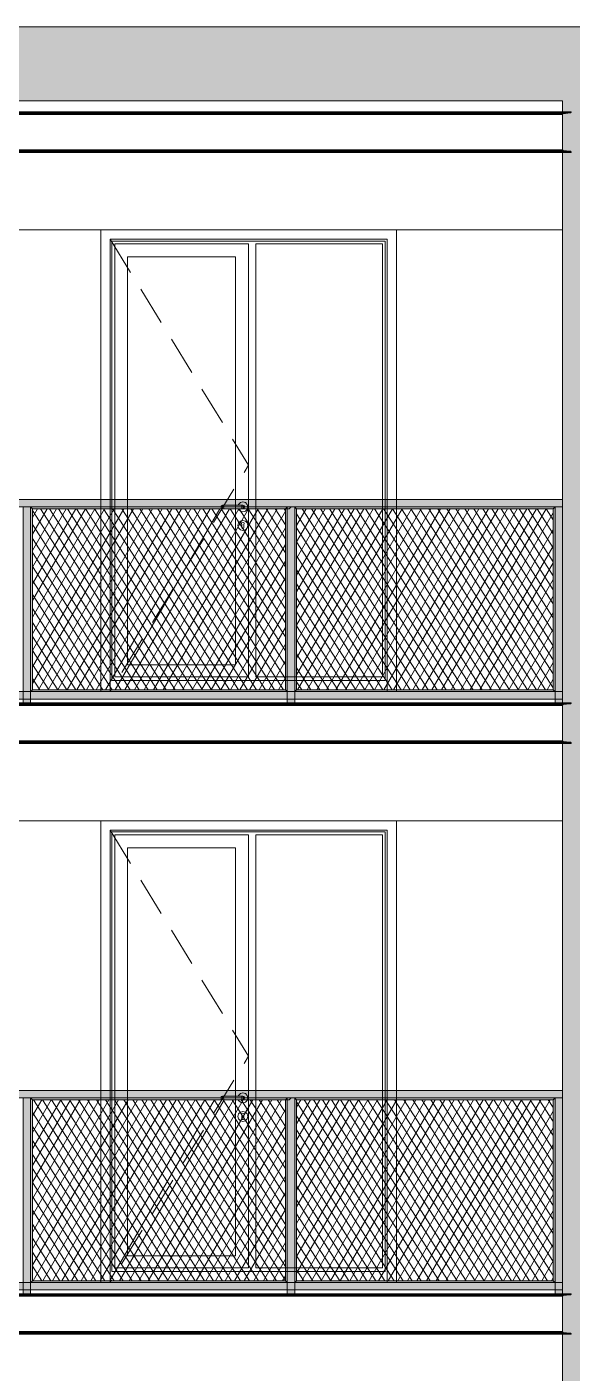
# Model space of a CAD drawing. Header units: millimetres. Extents: x 476244520 to 476657119, y 4620824743 to 4621446928.
# Drawn here: x 476543529 to 476546481, y 4621078656 to 4621085945 of the extents above; entities that cross this region are included whole.
import ezdxf

# ---------------------------------------------------------------- set-up
doc = ezdxf.new("R2010")
doc.units = ezdxf.units.MM
doc.header["$MEASUREMENT"] = 0
doc.linetypes.add('Hidden Line', pattern=[317.5, 211.666667, -105.833333])
for name, color, linetype, lineweight in [('2D Drafting - General_Pen_No__30_Pen_No__9_Pen_No__9_Pen_No__253', 252, 'Continuous', 0), ('2D Drafting - General_Pen_No__30_Pen_No__9_Pen_No__9_Pen_No__7', 7, 'Continuous', 0), ('2D Drafting - General_Pen_No__7_Pen_No__7', 7, 'Continuous', 0), ('New_2D Drafting - General_Pen_No__30_Pen_No__9_Pen_No__9_Pen_No__255', 255, 'Continuous', 0), ('New_2D Drafting - General_Pen_No__30_Pen_No__9_Pen_No__9_Pen_No__7', 7, 'Continuous', 0), ('New_2D Drafting - General_Pen_No__4', 7, 'Continuous', 0), ('New_2D Drafting - General_Pen_No__7', 7, 'Continuous', 0), ('New_Structural - Bearing_Pen_No__250', 7, 'Continuous', 0), ('Structural - Bearing_Pen_No__250', 7, 'Continuous', 0)]:
    doc.layers.add(name, color=color, linetype=linetype, lineweight=lineweight)
pattern_1 = [(60, (476844527.15, 4621385791.044), (-38.971143, 22.5), []), (122.833095, (476844527.15, 4621385791.044), (36.8060797, 18.75), [])]

msp = doc.modelspace()

# ---------------------------------------------------------------- hatches: boundary and pattern name
at = {"layer": '2D Drafting - General_Pen_No__30_Pen_No__9_Pen_No__9_Pen_No__253', "linetype": 'Continuous', "lineweight": 0}
h = msp.add_hatch(dxfattribs=at)
h.set_pattern_fill('BRICK___RUNNING_BOND', color=252, style=0, pattern_type=2)
h.set_pattern_definition([(0, (476584677.18, 4621075479.1), (0, 66.64), []), (90, (476584677.18, 4621075479.1), (-244.8, 0), [66.64, -66.64]), (90, (476584799.58, 4621075545.74), (-244.8, 0), [66.64, -66.64])])
h.paths.add_polyline_path([(476539459.138, 4621072645.531), (476540629.005, 4621072645.531), (476540629.014, 4621075245.539), (476540629.014, 4621076667.176), (476540629.014, 4621084845.531), (476540629.014, 4621085057.885), (476540629.014, 4621085545.532), (476546429.014, 4621085545.532), (476546429.014, 4621072645.531), (476553686.976, 4621072645.531), (476553729.155, 4621072645.531), (476553729.155, 4621075945.533), (476553729.155, 4621078445.544), (476553729.155, 4621079070.057), (476553729.155, 4621085545.544), (476557529.011, 4621085545.544), (476557529.011, 4621075245.549), (476556929.206, 4621075245.549), (476556929.206, 4621070445.499), (476563929.127, 4621070445.499), (476563929.127, 4621075251.999), (476563329.323, 4621075251.999), (476563329.323, 4621085545.544), (476567129.179, 4621085545.544), (476567129.179, 4621072645.445), (476569940.806, 4621072645.445), (476569940.806, 4621072645.531), (476570829.494, 4621072645.531), (476572429.494, 4621072645.531), (476574429.014, 4621072645.531), (476574429.014, 4621085545.532), (476580229.014, 4621085545.532), (476580229.014, 4621072645.531), (476581399.049, 4621072645.531), (476581399.049, 4621085945.125), (476580317.511, 4621085945.125), (476574428.978, 4621085945.125), (476553729.155, 4621085945.125), (476546829.014, 4621085945.125), (476539459.138, 4621085945.125)])
h.paths.add_polyline_path([(476546829.014, 4621082345.544), (476546829.014, 4621084845.531), (476553329.014, 4621084845.531), (476553329.014, 4621082345.544)], flags=0)
h.paths.add_polyline_path([(476546829.014, 4621075945.533), (476546829.014, 4621078445.544), (476553329.014, 4621078445.544), (476553329.014, 4621075945.533)], flags=0)
h.paths.add_polyline_path([(476546829.014, 4621079145.544), (476546829.014, 4621081645.544), (476553329.014, 4621081645.544), (476553329.014, 4621079145.544)], flags=0)
h.paths.add_polyline_path([(476549474.939, 4621072745.581), (476549479.055, 4621072745.581), (476549479.055, 4621075245.581), (476547879.055, 4621075245.582), (476547879.055, 4621072745.581)], flags=0)
h.paths.add_polyline_path([(476559629.231, 4621083245.531), (476559629.231, 4621084845.531), (476558029.231, 4621084845.531), (476558029.231, 4621083245.531)], flags=0)
h.paths.add_polyline_path([(476559629.231, 4621073645.531), (476559629.231, 4621075245.531), (476558029.231, 4621075245.531), (476558029.231, 4621073645.531)], flags=0)
h.paths.add_polyline_path([(476558029.236, 4621076845.531), (476559629.236, 4621076845.531), (476559629.236, 4621078445.531), (476558029.236, 4621078445.531)], flags=0)
h.paths.add_polyline_path([(476559629.236, 4621080045.531), (476559629.236, 4621081645.531), (476558029.236, 4621081645.531), (476558029.236, 4621080045.531)], flags=0)
h.paths.add_polyline_path([(476559629.014, 4621071445.531), (476559629.014, 4621072045.531), (476558029.442, 4621072045.531), (476558029.442, 4621071445.531)], flags=0)
h.paths.add_polyline_path([(476561228.792, 4621078445.531), (476561228.792, 4621076845.531), (476562828.792, 4621076845.531), (476562828.792, 4621078445.531)], flags=0)
h.paths.add_polyline_path([(476561228.792, 4621080045.531), (476562828.792, 4621080045.531), (476562828.792, 4621081645.531), (476561228.792, 4621081645.531)], flags=0)
h.paths.add_polyline_path([(476561228.797, 4621084845.531), (476561228.797, 4621083245.531), (476562828.797, 4621083245.531), (476562828.797, 4621084845.531)], flags=0)
h.paths.add_polyline_path([(476562828.369, 4621071445.531), (476562828.369, 4621072045.531), (476561228.797, 4621072045.531), (476561228.797, 4621071445.531)], flags=0)
h.paths.add_polyline_path([(476561228.797, 4621073645.531), (476562828.797, 4621073645.531), (476562828.797, 4621075245.531), (476561228.797, 4621075245.531)], flags=0)
h.paths.add_polyline_path([(476568178.997, 4621081645.582), (476568178.997, 4621079145.581), (476569778.997, 4621079145.581), (476569778.997, 4621081645.581)], flags=0)
h.paths.add_polyline_path([(476569778.997, 4621075945.581), (476569778.997, 4621078445.581), (476568178.997, 4621078445.582), (476568178.997, 4621075945.581)], flags=0)
h.paths.add_polyline_path([(476568178.997, 4621082345.581), (476569778.997, 4621082345.581), (476569778.997, 4621084845.581), (476568178.997, 4621084845.582)], flags=0)
h.paths.add_polyline_path([(476571779.011, 4621084845.581), (476571779.011, 4621082345.581), (476573379.011, 4621082345.581), (476573379.011, 4621084845.582)], flags=0)
h.paths.add_polyline_path([(476571779.011, 4621081645.581), (476571779.011, 4621079145.581), (476573379.011, 4621079145.581), (476573379.011, 4621081645.582)], flags=0)
h.paths.add_polyline_path([(476571779.011, 4621075245.581), (476571779.011, 4621072745.581), (476571783.128, 4621072745.581), (476573379.011, 4621072745.581), (476573379.011, 4621075245.582)], flags=0)
h.paths.add_polyline_path([(476571779.011, 4621075945.581), (476573379.011, 4621075945.581), (476573379.011, 4621078445.582), (476571779.011, 4621078445.581)], flags=0)
at = {"layer": 'New_2D Drafting - General_Pen_No__30_Pen_No__9_Pen_No__9_Pen_No__255', "linetype": 'Continuous', "lineweight": 0}
for points in [[(476540629.014, 4621083385.535), (476540629.014, 4621083345.535), (476546429.014, 4621083345.535), (476546429.014, 4621083385.535)], [(476543509.014, 4621082285.507), (476543549.014, 4621082285.507), (476543549.014, 4621083345.535), (476543509.014, 4621083345.535)], [(476543549.014, 4621082345.533), (476543559.014, 4621082355.533), (476543559.014, 4621083335.561), (476543549.014, 4621083345.561)], [(476544949.014, 4621083335.561), (476544959.014, 4621083345.561), (476543549.014, 4621083345.561), (476543559.014, 4621083335.561)], [(476544939.014, 4621082345.507), (476544929.014, 4621082355.507), (476544929.014, 4621083335.535), (476544939.014, 4621083345.535)], [(476544939.014, 4621082285.507), (476544979.014, 4621082285.507), (476544979.014, 4621083345.535), (476544939.014, 4621083345.535)], [(476544979.014, 4621082345.533), (476544989.014, 4621082355.533), (476544989.014, 4621083335.535), (476544979.014, 4621083345.535)], [(476546379.04, 4621083335.535), (476546389.04, 4621083345.535), (476544979.014, 4621083345.535), (476544989.014, 4621083335.535)], [(476546389.014, 4621083345.535), (476546378.928, 4621083335.535), (476546378.928, 4621082355.533), (476546389.014, 4621082345.533)], [(476546389.014, 4621082285.541), (476546429.014, 4621082285.541), (476546429.014, 4621083345.535), (476546389.014, 4621083345.535)], [(476540629.014, 4621082345.533), (476540629.014, 4621082305.533), (476546429.014, 4621082305.533), (476546429.014, 4621082345.533)], [(476544929.014, 4621082355.559), (476544939.04, 4621082345.533), (476543549.014, 4621082345.533), (476543559.04, 4621082355.559)], [(476546378.928, 4621082355.533), (476546389.014, 4621082345.533), (476544979.014, 4621082345.533), (476544989.014, 4621082355.533)], [(476540629.014, 4621080185.535), (476540629.014, 4621080145.535), (476546429.014, 4621080145.535), (476546429.014, 4621080185.535)], [(476543509.014, 4621079085.507), (476543549.014, 4621079085.507), (476543549.014, 4621080145.535), (476543509.014, 4621080145.535)], [(476543549.014, 4621079145.533), (476543559.014, 4621079155.533), (476543559.014, 4621080135.561), (476543549.014, 4621080145.561)], [(476544949.014, 4621080135.561), (476544959.014, 4621080145.561), (476543549.014, 4621080145.561), (476543559.014, 4621080135.561)], [(476544939.014, 4621079145.507), (476544929.014, 4621079155.507), (476544929.014, 4621080135.535), (476544939.014, 4621080145.535)], [(476544939.014, 4621079085.507), (476544979.014, 4621079085.507), (476544979.014, 4621080145.535), (476544939.014, 4621080145.535)], [(476544979.014, 4621079145.533), (476544989.014, 4621079155.533), (476544989.014, 4621080135.535), (476544979.014, 4621080145.535)], [(476546379.04, 4621080135.535), (476546389.04, 4621080145.535), (476544979.014, 4621080145.535), (476544989.014, 4621080135.535)], [(476546389.014, 4621080145.535), (476546378.928, 4621080135.535), (476546378.928, 4621079155.533), (476546389.014, 4621079145.533)], [(476546389.014, 4621079085.541), (476546429.014, 4621079085.541), (476546429.014, 4621080145.535), (476546389.014, 4621080145.535)], [(476544929.014, 4621079155.559), (476544939.04, 4621079145.533), (476543549.014, 4621079145.533), (476543559.04, 4621079155.559)], [(476546378.928, 4621079155.533), (476546389.014, 4621079145.533), (476544979.014, 4621079145.533), (476544989.014, 4621079155.533)], [(476540629.014, 4621079145.533), (476540629.014, 4621079105.533), (476546429.014, 4621079105.533), (476546429.014, 4621079145.533)]]:
    msp.add_hatch(color=255, dxfattribs=at).paths.add_polyline_path(points)
at = {"layer": 'New_2D Drafting - General_Pen_No__7', "linetype": 'Continuous', "lineweight": 0}
h = msp.add_hatch(dxfattribs=at)
h.set_pattern_fill('BATT_INSULATION', style=0, pattern_type=2)
h.set_pattern_definition(pattern_1)
h.paths.add_polyline_path([(476543559.014, 4621083335.561), (476544929.014, 4621083335.561), (476544929.014, 4621082355.559), (476543559.014, 4621082355.559)])
h = msp.add_hatch(dxfattribs=at)
h.set_pattern_fill('BATT_INSULATION', style=0, pattern_type=2)
h.set_pattern_definition(pattern_1)
h.paths.add_polyline_path([(476544989.014, 4621083335.535), (476546378.928, 4621083335.535), (476546378.928, 4621082355.533), (476544989.014, 4621082355.533)])
h = msp.add_hatch(dxfattribs=at)
h.set_pattern_fill('BATT_INSULATION', style=0, pattern_type=2)
h.set_pattern_definition(pattern_1)
h.paths.add_polyline_path([(476543559.014, 4621080135.561), (476544929.014, 4621080135.561), (476544929.014, 4621079155.559), (476543559.014, 4621079155.559)])
h = msp.add_hatch(dxfattribs=at)
h.set_pattern_fill('BATT_INSULATION', style=0, pattern_type=2)
h.set_pattern_definition(pattern_1)
h.paths.add_polyline_path([(476544989.014, 4621080135.535), (476546378.928, 4621080135.535), (476546378.928, 4621079155.533), (476544989.014, 4621079155.533)])

# ---------------------------------------------------------------- linework, layer by layer
at = {"layer": '2D Drafting - General_Pen_No__30_Pen_No__9_Pen_No__9_Pen_No__7', "color": 7, "linetype": 'Continuous', "lineweight": 0, "flags": 128}
msp.add_lwpolyline([(476574428.978, 4621085945.125), (476553729.155, 4621085945.125), (476546829.014, 4621085945.125), (476539459.138, 4621085945.125), (476539459.138, 4621072645.531), (476540629.005, 4621072645.531), (476540629.014, 4621075245.539), (476540629.014, 4621076667.176), (476540629.014, 4621084845.531), (476540629.014, 4621085057.885), (476540629.014, 4621085545.532), (476546429.014, 4621085545.532), (476546429.014, 4621072645.531), (476553686.976, 4621072645.531), (476553729.155, 4621072645.531), (476553729.155, 4621075945.533), (476553729.155, 4621078445.544), (476553729.155, 4621079070.057), (476553729.155, 4621085545.544), (476557529.011, 4621085545.544), (476557529.011, 4621075245.549), (476556929.206, 4621075245.549), (476556929.206, 4621070445.499), (476563929.127, 4621070445.499)], dxfattribs=at)
at = {"layer": '2D Drafting - General_Pen_No__7_Pen_No__7', "color": 7, "linetype": 'Continuous', "lineweight": 0, "flags": 128}
for points in [[(476543933.424, 4621082345.538), (476545529.308, 4621082345.544), (476545529.299, 4621084845.544), (476543929.299, 4621084845.538)], [(476543929.299, 4621084845.538), (476543929.308, 4621082345.538), (476543933.424, 4621082345.538)], [(476543933.424, 4621079145.538), (476545529.308, 4621079145.544), (476545529.299, 4621081645.544), (476543929.299, 4621081645.538)], [(476543929.299, 4621081645.538), (476543929.308, 4621079145.538), (476543933.424, 4621079145.538)]]:
    msp.add_lwpolyline(points, dxfattribs=at)
for points in [[(476545479.299, 4621084795.542), (476543979.299, 4621084795.537), (476543979.308, 4621082345.538), (476545479.308, 4621082345.545)], [(476545469.299, 4621084785.542), (476543989.299, 4621084785.537), (476543989.307, 4621082405.54), (476545469.307, 4621082405.545)], [(476544729.303, 4621084770.54), (476544004.299, 4621084770.537), (476544004.307, 4621082425.54), (476544729.307, 4621082425.542)], [(476545454.299, 4621084770.542), (476544769.299, 4621084770.54), (476544769.307, 4621082425.542), (476545454.307, 4621082425.545)], [(476544659.299, 4621084700.54), (476544074.299, 4621084700.538), (476544074.307, 4621082490.54), (476544659.307, 4621082490.542)], [(476545479.299, 4621081595.542), (476543979.299, 4621081595.537), (476543979.308, 4621079145.538), (476545479.308, 4621079145.545)], [(476545469.299, 4621081585.542), (476543989.299, 4621081585.537), (476543989.307, 4621079205.54), (476545469.307, 4621079205.545)], [(476544729.303, 4621081570.54), (476544004.299, 4621081570.537), (476544004.307, 4621079225.54), (476544729.307, 4621079225.542)], [(476545454.299, 4621081570.542), (476544769.299, 4621081570.54), (476544769.307, 4621079225.542), (476545454.307, 4621079225.545)], [(476544659.299, 4621081500.54), (476544074.299, 4621081500.538), (476544074.307, 4621079290.54), (476544659.307, 4621079290.542)]]:
    msp.add_lwpolyline(points, close=True, dxfattribs=at)
at = {"layer": '2D Drafting - General_Pen_No__7_Pen_No__7', "color": 7, "linetype": 'Hidden Line', "lineweight": 0, "flags": 128}
for points in [[(476543979.299, 4621084795.537), (476544729.303, 4621083571.417), (476543980.084, 4621082346.822)], [(476543979.299, 4621081595.537), (476544729.303, 4621080371.417), (476543980.084, 4621079146.822)]]:
    msp.add_lwpolyline(points, dxfattribs=at)
at = {"layer": 'New_2D Drafting - General_Pen_No__30_Pen_No__9_Pen_No__9_Pen_No__7', "color": 7, "linetype": 'Continuous', "lineweight": 0, "flags": 128}
for points in [[(476540629.014, 4621083385.535), (476540629.014, 4621083345.535), (476546429.014, 4621083345.535), (476546429.014, 4621083385.535)], [(476543509.014, 4621082285.507), (476543549.014, 4621082285.507), (476543549.014, 4621083345.535), (476543509.014, 4621083345.535)], [(476543549.014, 4621082345.533), (476543559.014, 4621082355.533), (476543559.014, 4621083335.561), (476543549.014, 4621083345.561)], [(476544949.014, 4621083335.561), (476544959.014, 4621083345.561), (476543549.014, 4621083345.561), (476543559.014, 4621083335.561)], [(476544939.014, 4621082345.507), (476544929.014, 4621082355.507), (476544929.014, 4621083335.535), (476544939.014, 4621083345.535)], [(476544939.014, 4621082285.507), (476544979.014, 4621082285.507), (476544979.014, 4621083345.535), (476544939.014, 4621083345.535)], [(476544979.014, 4621082345.533), (476544989.014, 4621082355.533), (476544989.014, 4621083335.535), (476544979.014, 4621083345.535)], [(476546379.04, 4621083335.535), (476546389.04, 4621083345.535), (476544979.014, 4621083345.535), (476544989.014, 4621083335.535)], [(476546389.014, 4621083345.535), (476546378.928, 4621083335.535), (476546378.928, 4621082355.533), (476546389.014, 4621082345.533)], [(476546389.014, 4621082285.541), (476546429.014, 4621082285.541), (476546429.014, 4621083345.535), (476546389.014, 4621083345.535)], [(476540629.014, 4621082345.533), (476540629.014, 4621082305.533), (476546429.014, 4621082305.533), (476546429.014, 4621082345.533)], [(476544929.014, 4621082355.559), (476544939.04, 4621082345.533), (476543549.014, 4621082345.533), (476543559.04, 4621082355.559)], [(476546378.928, 4621082355.533), (476546389.014, 4621082345.533), (476544979.014, 4621082345.533), (476544989.014, 4621082355.533)], [(476540629.014, 4621080185.535), (476540629.014, 4621080145.535), (476546429.014, 4621080145.535), (476546429.014, 4621080185.535)], [(476543509.014, 4621079085.507), (476543549.014, 4621079085.507), (476543549.014, 4621080145.535), (476543509.014, 4621080145.535)], [(476543549.014, 4621079145.533), (476543559.014, 4621079155.533), (476543559.014, 4621080135.561), (476543549.014, 4621080145.561)], [(476544949.014, 4621080135.561), (476544959.014, 4621080145.561), (476543549.014, 4621080145.561), (476543559.014, 4621080135.561)], [(476544939.014, 4621079145.507), (476544929.014, 4621079155.507), (476544929.014, 4621080135.535), (476544939.014, 4621080145.535)], [(476544939.014, 4621079085.507), (476544979.014, 4621079085.507), (476544979.014, 4621080145.535), (476544939.014, 4621080145.535)], [(476544979.014, 4621079145.533), (476544989.014, 4621079155.533), (476544989.014, 4621080135.535), (476544979.014, 4621080145.535)], [(476546379.04, 4621080135.535), (476546389.04, 4621080145.535), (476544979.014, 4621080145.535), (476544989.014, 4621080135.535)], [(476546389.014, 4621080145.535), (476546378.928, 4621080135.535), (476546378.928, 4621079155.533), (476546389.014, 4621079145.533)], [(476546389.014, 4621079085.541), (476546429.014, 4621079085.541), (476546429.014, 4621080145.535), (476546389.014, 4621080145.535)], [(476544929.014, 4621079155.559), (476544939.04, 4621079145.533), (476543549.014, 4621079145.533), (476543559.04, 4621079155.559)], [(476546378.928, 4621079155.533), (476546389.014, 4621079145.533), (476544979.014, 4621079145.533), (476544989.014, 4621079155.533)], [(476540629.014, 4621079145.533), (476540629.014, 4621079105.533), (476546429.014, 4621079105.533), (476546429.014, 4621079145.533)]]:
    msp.add_lwpolyline(points, close=True, dxfattribs=at)
at = {"layer": 'New_2D Drafting - General_Pen_No__4', "color": 7, "linetype": 'Continuous', "lineweight": 0, "flags": 128}
for points in [[(476543559.014, 4621083335.561), (476544929.014, 4621083335.561), (476544929.014, 4621082355.559), (476543559.014, 4621082355.559)], [(476544989.014, 4621083335.535), (476546378.928, 4621083335.535), (476546378.928, 4621082355.533), (476544989.014, 4621082355.533)], [(476543559.014, 4621080135.561), (476544929.014, 4621080135.561), (476544929.014, 4621079155.559), (476543559.014, 4621079155.559)], [(476544989.014, 4621080135.535), (476546378.928, 4621080135.535), (476546378.928, 4621079155.533), (476544989.014, 4621079155.533)]]:
    msp.add_lwpolyline(points, close=True, dxfattribs=at)
at = {"layer": 'New_Structural - Bearing_Pen_No__250', "color": 7, "linetype": 'Continuous', "lineweight": 0}
for p, q in [((476546429.014, 4621085545.531), (476540629.014, 4621085545.531)), ((476546429.014, 4621084845.531), (476540629.014, 4621084845.531)), ((476544581.343, 4621083352.611), (476544578.414, 4621083345.54)), ((476544578.414, 4621083345.54), (476544581.343, 4621083338.469)), ((476544582.895, 4621083352.611), (476544580.136, 4621083345.54)), ((476544580.136, 4621083345.54), (476544582.895, 4621083338.469)), ((476544588.414, 4621083355.54), (476544581.343, 4621083352.611)), ((476544581.343, 4621083338.469), (476544588.414, 4621083335.54)), ((476544587.709, 4621083352.611), (476544585.598, 4621083345.54)), ((476544585.598, 4621083345.54), (476544587.709, 4621083338.469)), ((476544589.556, 4621083355.54), (476544588.414, 4621083355.54)), ((476544589.556, 4621083335.54), (476544588.414, 4621083335.54)), ((476544592.807, 4621083355.54), (476544589.556, 4621083355.54)), ((476544592.807, 4621083335.54), (476544589.556, 4621083335.54)), ((476544597.674, 4621083355.54), (476544592.807, 4621083355.54)), ((476544597.674, 4621083335.54), (476544592.807, 4621083335.54)), ((476544594.915, 4621083352.611), (476544593.772, 4621083345.54)), ((476544593.772, 4621083345.54), (476544594.915, 4621083338.469)), ((476544603.414, 4621083355.54), (476544597.674, 4621083355.54)), ((476544603.414, 4621083335.54), (476544597.674, 4621083335.54)), ((476544683.414, 4621083355.541), (476544603.414, 4621083355.54)), ((476544683.414, 4621083335.541), (476544603.414, 4621083335.54)), ((476544674.093, 4621083355.541), (476544675.031, 4621083359.041)), ((476544675.031, 4621083332.041), (476544674.093, 4621083335.541)), ((476544675.031, 4621083359.041), (476544684.914, 4621083368.923)), ((476544684.914, 4621083322.158), (476544675.031, 4621083332.041)), ((476544689.154, 4621083355.541), (476544683.414, 4621083355.541)), ((476544689.154, 4621083335.541), (476544683.414, 4621083335.541)), ((476544684.914, 4621083368.923), (476544698.414, 4621083372.541)), ((476544698.414, 4621083318.541), (476544684.914, 4621083322.158)), ((476544694.02, 4621083355.541), (476544689.154, 4621083355.541)), ((476544694.02, 4621083335.541), (476544689.154, 4621083335.541)), ((476544691.913, 4621083352.612), (476544693.056, 4621083345.541)), ((476544693.056, 4621083345.541), (476544691.913, 4621083338.47)), ((476544697.272, 4621083355.541), (476544694.02, 4621083355.541)), ((476544697.272, 4621083335.541), (476544694.02, 4621083335.541)), ((476544698.414, 4621083355.541), (476544697.272, 4621083355.541)), ((476544698.414, 4621083335.541), (476544697.272, 4621083335.541)), ((476544698.414, 4621083372.541), (476544711.914, 4621083368.923)), ((476544698.414, 4621083355.541), (476544705.485, 4621083352.612)), ((476544705.485, 4621083338.47), (476544698.414, 4621083335.541)), ((476544711.914, 4621083322.158), (476544698.414, 4621083318.541)), ((476544699.118, 4621083352.612), (476544701.23, 4621083345.541)), ((476544701.23, 4621083345.541), (476544699.118, 4621083338.47)), ((476544703.933, 4621083352.612), (476544706.692, 4621083345.541)), ((476544706.692, 4621083345.541), (476544703.933, 4621083338.47)), ((476544705.485, 4621083352.612), (476544708.414, 4621083345.541)), ((476544708.414, 4621083345.541), (476544705.485, 4621083338.47)), ((476544711.914, 4621083368.923), (476544721.796, 4621083359.041)), ((476544721.797, 4621083332.041), (476544711.914, 4621083322.158)), ((476544721.796, 4621083359.041), (476544725.414, 4621083345.541)), ((476544725.414, 4621083345.541), (476544721.797, 4621083332.041)), ((476544671.414, 4621083245.541), (476544675.031, 4621083259.041)), ((476544675.032, 4621083232.041), (476544671.414, 4621083245.541)), ((476544675.031, 4621083259.041), (476544684.914, 4621083268.923)), ((476544684.914, 4621083222.158), (476544675.032, 4621083232.041)), ((476544684.914, 4621083268.923), (476544698.414, 4621083272.541)), ((476544691.694, 4621083257.18), (476544690.946, 4621083255.233)), ((476544690.946, 4621083255.233), (476544693.414, 4621083249.941)), ((476544691.694, 4621083257.18), (476544693.039, 4621083260.685)), ((476544698.414, 4621083262.966), (476544693.039, 4621083260.685)), ((476544693.414, 4621083249.941), (476544693.414, 4621083248.427)), ((476544693.414, 4621083248.427), (476544693.414, 4621083245.541)), ((476544693.414, 4621083245.541), (476544693.414, 4621083242.654)), ((476544693.414, 4621083242.654), (476544693.414, 4621083236.88)), ((476544693.414, 4621083236.88), (476544693.414, 4621083233.041)), ((476544693.414, 4621083233.041), (476544694.879, 4621083229.505)), ((476544698.414, 4621083272.541), (476544711.914, 4621083268.923)), ((476544703.789, 4621083260.685), (476544698.414, 4621083262.966)), ((476544701.95, 4621083229.505), (476544703.414, 4621083233.041)), ((476544703.414, 4621083249.941), (476544705.882, 4621083255.233)), ((476544703.414, 4621083248.427), (476544703.414, 4621083249.941)), ((476544703.414, 4621083248.427), (476544703.414, 4621083245.541)), ((476544703.414, 4621083245.541), (476544703.414, 4621083242.654)), ((476544703.414, 4621083242.654), (476544703.414, 4621083236.88)), ((476544703.414, 4621083236.88), (476544703.414, 4621083233.041)), ((476544705.134, 4621083257.181), (476544703.789, 4621083260.685)), ((476544705.134, 4621083257.181), (476544705.882, 4621083255.233)), ((476544711.914, 4621083268.923), (476544721.797, 4621083259.041)), ((476544721.797, 4621083232.041), (476544711.914, 4621083222.158)), ((476544721.797, 4621083259.041), (476544725.414, 4621083245.541)), ((476544725.414, 4621083245.541), (476544721.797, 4621083232.041)), ((476544698.414, 4621083218.541), (476544684.914, 4621083222.158)), ((476544694.879, 4621083229.505), (476544698.414, 4621083228.041)), ((476544698.414, 4621083228.041), (476544701.95, 4621083229.505)), ((476544711.914, 4621083222.158), (476544698.414, 4621083218.541)), ((476546429.014, 4621081645.531), (476540629.014, 4621081645.531)), ((476544684.914, 4621080168.923), (476544698.414, 4621080172.541)), ((476544698.414, 4621080172.541), (476544711.914, 4621080168.923)), ((476544581.343, 4621080152.611), (476544578.414, 4621080145.54)), ((476544578.414, 4621080145.54), (476544581.343, 4621080138.469)), ((476544582.895, 4621080152.611), (476544580.136, 4621080145.54)), ((476544580.136, 4621080145.54), (476544582.895, 4621080138.469)), ((476544588.414, 4621080155.54), (476544581.343, 4621080152.611)), ((476544581.343, 4621080138.469), (476544588.414, 4621080135.54)), ((476544587.709, 4621080152.611), (476544585.598, 4621080145.54)), ((476544585.598, 4621080145.54), (476544587.709, 4621080138.469)), ((476544589.556, 4621080155.54), (476544588.414, 4621080155.54)), ((476544589.556, 4621080135.54), (476544588.414, 4621080135.54)), ((476544592.807, 4621080155.54), (476544589.556, 4621080155.54)), ((476544592.807, 4621080135.54), (476544589.556, 4621080135.54)), ((476544597.674, 4621080155.54), (476544592.807, 4621080155.54)), ((476544597.674, 4621080135.54), (476544592.807, 4621080135.54)), ((476544594.915, 4621080152.611), (476544593.772, 4621080145.54)), ((476544593.772, 4621080145.54), (476544594.915, 4621080138.469)), ((476544603.414, 4621080155.54), (476544597.674, 4621080155.54)), ((476544603.414, 4621080135.54), (476544597.674, 4621080135.54)), ((476544683.414, 4621080155.541), (476544603.414, 4621080155.54)), ((476544683.414, 4621080135.541), (476544603.414, 4621080135.54)), ((476544674.093, 4621080155.541), (476544675.031, 4621080159.041)), ((476544675.031, 4621080132.041), (476544674.093, 4621080135.541)), ((476544675.031, 4621080159.041), (476544684.914, 4621080168.923)), ((476544684.914, 4621080122.158), (476544675.031, 4621080132.041)), ((476544689.154, 4621080155.541), (476544683.414, 4621080155.541)), ((476544689.154, 4621080135.541), (476544683.414, 4621080135.541)), ((476544698.414, 4621080118.541), (476544684.914, 4621080122.158)), ((476544694.02, 4621080155.541), (476544689.154, 4621080155.541)), ((476544694.02, 4621080135.541), (476544689.154, 4621080135.541)), ((476544691.913, 4621080152.612), (476544693.056, 4621080145.541)), ((476544693.056, 4621080145.541), (476544691.913, 4621080138.47)), ((476544697.272, 4621080155.541), (476544694.02, 4621080155.541)), ((476544697.272, 4621080135.541), (476544694.02, 4621080135.541)), ((476544698.414, 4621080155.541), (476544697.272, 4621080155.541)), ((476544698.414, 4621080135.541), (476544697.272, 4621080135.541)), ((476544698.414, 4621080155.541), (476544705.485, 4621080152.612)), ((476544705.485, 4621080138.47), (476544698.414, 4621080135.541)), ((476544711.914, 4621080122.158), (476544698.414, 4621080118.541)), ((476544699.118, 4621080152.612), (476544701.23, 4621080145.541)), ((476544701.23, 4621080145.541), (476544699.118, 4621080138.47)), ((476544703.933, 4621080152.612), (476544706.692, 4621080145.541)), ((476544706.692, 4621080145.541), (476544703.933, 4621080138.47)), ((476544705.485, 4621080152.612), (476544708.414, 4621080145.541)), ((476544708.414, 4621080145.541), (476544705.485, 4621080138.47)), ((476544711.914, 4621080168.923), (476544721.796, 4621080159.041)), ((476544721.797, 4621080132.041), (476544711.914, 4621080122.158)), ((476544721.796, 4621080159.041), (476544725.414, 4621080145.541)), ((476544725.414, 4621080145.541), (476544721.797, 4621080132.041)), ((476544671.414, 4621080045.541), (476544675.031, 4621080059.041)), ((476544675.032, 4621080032.041), (476544671.414, 4621080045.541)), ((476544675.031, 4621080059.041), (476544684.914, 4621080068.923)), ((476544684.914, 4621080022.158), (476544675.032, 4621080032.041)), ((476544684.914, 4621080068.923), (476544698.414, 4621080072.541)), ((476544691.694, 4621080057.18), (476544690.946, 4621080055.233)), ((476544690.946, 4621080055.233), (476544693.414, 4621080049.941)), ((476544691.694, 4621080057.18), (476544693.039, 4621080060.685)), ((476544698.414, 4621080062.966), (476544693.039, 4621080060.685)), ((476544693.414, 4621080049.941), (476544693.414, 4621080048.427)), ((476544693.414, 4621080048.427), (476544693.414, 4621080045.541)), ((476544693.414, 4621080045.541), (476544693.414, 4621080042.654)), ((476544693.414, 4621080042.654), (476544693.414, 4621080036.88)), ((476544693.414, 4621080036.88), (476544693.414, 4621080033.041)), ((476544693.414, 4621080033.041), (476544694.879, 4621080029.505)), ((476544694.879, 4621080029.505), (476544698.414, 4621080028.041)), ((476544698.414, 4621080072.541), (476544711.914, 4621080068.923)), ((476544703.789, 4621080060.685), (476544698.414, 4621080062.966)), ((476544698.414, 4621080028.041), (476544701.95, 4621080029.505)), ((476544701.95, 4621080029.505), (476544703.414, 4621080033.041)), ((476544703.414, 4621080049.941), (476544705.882, 4621080055.233)), ((476544703.414, 4621080048.427), (476544703.414, 4621080049.941)), ((476544703.414, 4621080048.427), (476544703.414, 4621080045.541)), ((476544703.414, 4621080045.541), (476544703.414, 4621080042.654)), ((476544703.414, 4621080042.654), (476544703.414, 4621080036.88)), ((476544703.414, 4621080036.88), (476544703.414, 4621080033.041)), ((476544705.134, 4621080057.181), (476544703.789, 4621080060.685)), ((476544705.134, 4621080057.181), (476544705.882, 4621080055.233)), ((476544711.914, 4621080068.923), (476544721.797, 4621080059.041)), ((476544721.797, 4621080032.041), (476544711.914, 4621080022.158)), ((476544721.797, 4621080059.041), (476544725.414, 4621080045.541)), ((476544725.414, 4621080045.541), (476544721.797, 4621080032.041)), ((476544698.414, 4621080018.541), (476544684.914, 4621080022.158)), ((476544711.914, 4621080022.158), (476544698.414, 4621080018.541)), ((476545928.845, 4621079145.531), (476540629.014, 4621079145.531))]:
    msp.add_line(p, q, dxfattribs=at)
at = {"layer": 'Structural - Bearing_Pen_No__250', "color": 7, "linetype": 'Continuous', "lineweight": 0}
for p, q in [((476540582.688, 4621085485.532), (476546475.34, 4621085485.532)), ((476540582.688, 4621085483.037), (476546475.34, 4621085483.037)), ((476540587.151, 4621085479.082), (476546470.878, 4621085479.082)), ((476540624.552, 4621085475.092), (476546433.477, 4621085475.092)), ((476540629.014, 4621085471.137), (476546429.014, 4621085471.137)), ((476546429.014, 4621085471.137), (476546429.414, 4621085472.667)), ((476546429.014, 4621085279.945), (476546429.014, 4621085471.137)), ((476546429.414, 4621085472.667), (476546430.552, 4621085473.965)), ((476546430.552, 4621085473.965), (476546432.255, 4621085474.832)), ((476546432.255, 4621085474.832), (476546433.477, 4621085475.092)), ((476546433.477, 4621085475.092), (476546470.878, 4621085479.082)), ((476546470.878, 4621085479.082), (476546472.1, 4621085479.341)), ((476546472.1, 4621085479.341), (476546473.803, 4621085480.208)), ((476546473.803, 4621085480.208), (476546474.94, 4621085481.506)), ((476546474.94, 4621085481.506), (476546475.34, 4621085483.037)), ((476546475.34, 4621085483.037), (476546475.34, 4621085485.532)), ((476540624.552, 4621085275.972), (476546433.477, 4621085275.972)), ((476540629.014, 4621085279.927), (476546429.014, 4621085279.927)), ((476546429.414, 4621085278.396), (476546429.014, 4621085279.927)), ((476546430.552, 4621085277.098), (476546429.414, 4621085278.396)), ((476546432.255, 4621085276.231), (476546430.552, 4621085277.098)), ((476546433.477, 4621085275.972), (476546432.255, 4621085276.231)), ((476546470.878, 4621085271.982), (476546433.477, 4621085275.972)), ((476540582.688, 4621085268.027), (476546475.34, 4621085268.027)), ((476540582.688, 4621085265.532), (476546475.34, 4621085265.532)), ((476540587.151, 4621085271.982), (476546470.878, 4621085271.982)), ((476546472.1, 4621085271.722), (476546470.878, 4621085271.982)), ((476546473.803, 4621085270.855), (476546472.1, 4621085271.722)), ((476546474.94, 4621085269.557), (476546473.803, 4621085270.855)), ((476546475.34, 4621085268.027), (476546474.94, 4621085269.557)), ((476546475.34, 4621085265.532), (476546475.34, 4621085268.027)), ((476540582.688, 4621082285.532), (476546475.34, 4621082285.532)), ((476546475.34, 4621082283.037), (476546475.34, 4621082285.532)), ((476540582.688, 4621082283.037), (476546475.34, 4621082283.037)), ((476540587.151, 4621082279.082), (476546470.878, 4621082279.082)), ((476540624.552, 4621082275.092), (476546433.477, 4621082275.092)), ((476540629.014, 4621082271.137), (476546429.014, 4621082271.137)), ((476546429.014, 4621082271.137), (476546429.414, 4621082272.667)), ((476546429.014, 4621082079.945), (476546429.014, 4621082271.137)), ((476546429.414, 4621082272.667), (476546430.552, 4621082273.965)), ((476546430.552, 4621082273.965), (476546432.255, 4621082274.832)), ((476546432.255, 4621082274.832), (476546433.477, 4621082275.092)), ((476546433.477, 4621082275.092), (476546470.878, 4621082279.082)), ((476546470.878, 4621082279.082), (476546472.1, 4621082279.341)), ((476546472.1, 4621082279.341), (476546473.803, 4621082280.208)), ((476546473.803, 4621082280.208), (476546474.94, 4621082281.506)), ((476546474.94, 4621082281.506), (476546475.34, 4621082283.037)), ((476540582.688, 4621082068.027), (476546475.34, 4621082068.027)), ((476540582.688, 4621082065.532), (476546475.34, 4621082065.532)), ((476540587.151, 4621082071.982), (476546470.878, 4621082071.982)), ((476540624.552, 4621082075.972), (476546433.477, 4621082075.972)), ((476540629.014, 4621082079.927), (476546429.014, 4621082079.927)), ((476546429.414, 4621082078.396), (476546429.014, 4621082079.927)), ((476546430.552, 4621082077.098), (476546429.414, 4621082078.396)), ((476546432.255, 4621082076.231), (476546430.552, 4621082077.098)), ((476546433.477, 4621082075.972), (476546432.255, 4621082076.231)), ((476546470.878, 4621082071.982), (476546433.477, 4621082075.972)), ((476546472.1, 4621082071.722), (476546470.878, 4621082071.982)), ((476546473.803, 4621082070.855), (476546472.1, 4621082071.722)), ((476546474.94, 4621082069.557), (476546473.803, 4621082070.855)), ((476546475.34, 4621082068.027), (476546474.94, 4621082069.557)), ((476546475.34, 4621082065.532), (476546475.34, 4621082068.027)), ((476540582.688, 4621079085.532), (476546475.34, 4621079085.532)), ((476540582.688, 4621079083.037), (476546475.34, 4621079083.037)), ((476540587.151, 4621079079.082), (476546470.878, 4621079079.082)), ((476546433.477, 4621079075.092), (476546470.878, 4621079079.082)), ((476546470.878, 4621079079.082), (476546472.1, 4621079079.341)), ((476546472.1, 4621079079.341), (476546473.803, 4621079080.208)), ((476546473.803, 4621079080.208), (476546474.94, 4621079081.506)), ((476546474.94, 4621079081.506), (476546475.34, 4621079083.037)), ((476546475.34, 4621079083.037), (476546475.34, 4621079085.532)), ((476540624.552, 4621079075.092), (476546433.477, 4621079075.092)), ((476540629.014, 4621079071.137), (476546429.014, 4621079071.137)), ((476546429.014, 4621079071.137), (476546429.414, 4621079072.667)), ((476546429.014, 4621078879.945), (476546429.014, 4621079071.137)), ((476546429.414, 4621079072.667), (476546430.552, 4621079073.965)), ((476546430.552, 4621079073.965), (476546432.255, 4621079074.832)), ((476546432.255, 4621079074.832), (476546433.477, 4621079075.092)), ((476540582.688, 4621078868.027), (476546475.34, 4621078868.027)), ((476540582.688, 4621078865.532), (476546475.34, 4621078865.532)), ((476540587.151, 4621078871.982), (476546470.878, 4621078871.982)), ((476540624.552, 4621078875.972), (476546433.477, 4621078875.972)), ((476540629.014, 4621078879.927), (476546429.014, 4621078879.927)), ((476546429.414, 4621078878.396), (476546429.014, 4621078879.927)), ((476546430.552, 4621078877.098), (476546429.414, 4621078878.396)), ((476546432.255, 4621078876.231), (476546430.552, 4621078877.098)), ((476546433.477, 4621078875.972), (476546432.255, 4621078876.231)), ((476546470.878, 4621078871.982), (476546433.477, 4621078875.972)), ((476546472.1, 4621078871.722), (476546470.878, 4621078871.982)), ((476546473.803, 4621078870.855), (476546472.1, 4621078871.722)), ((476546474.94, 4621078869.557), (476546473.803, 4621078870.855)), ((476546475.34, 4621078868.027), (476546474.94, 4621078869.557)), ((476546475.34, 4621078865.532), (476546475.34, 4621078868.027))]:
    msp.add_line(p, q, dxfattribs=at)

doc.saveas('drawing.dxf')
